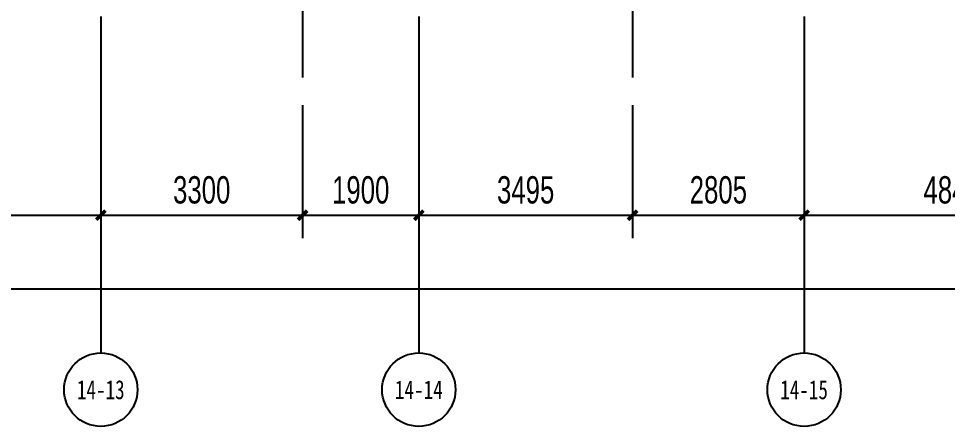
# Model space of a CAD drawing. Extents: x -409435 to 356702, y -107829 to 330904.
# Drawn here: x 103056 to 118244, y 163955 to 170618 of the extents above; entities that cross this region are included whole.
import ezdxf
from ezdxf.enums import TextEntityAlignment as Align
from ezdxf.xclip import XClip

# ---------------------------------------------------------------- set-up
doc = ezdxf.new("R2010")
doc.units = 0
doc.header["$LTSCALE"] = 1000
doc.header["$MEASUREMENT"] = 0
doc.header["$XCLIPFRAME"] = 0
doc.linetypes.add('104-14# 核心筒$0$DOTE', pattern=[2.42, 2, -0.2, 0.02, -0.2])
for name, color, linetype in [('104-14# 核心筒$0$01-标注_轴线坐标', 132, 'Continuous'), ('104-14# 核心筒$0$A_AXIS-轴线', 36, '104-14# 核心筒$0$DOTE'), ('104-14# 核心筒$0$AXIS_TEXT', 7, 'Continuous'), ('AXIS_TEXT', 7, 'Continuous')]:
    doc.layers.add(name, color=color, linetype=linetype)
doc.styles.add('104-14# 核心筒$0$_TCH_AXIS', font='STXIHEI_0.TTF', dxfattribs={"width": 0.8})
doc.styles.add('104-14# 核心筒$0$_TCH_DIM_T3', font='ros.shx', dxfattribs={"width": 0.705882, "bigfont": 'jd.shx'})
doc.styles.add('COMPLEX', font='COMPLEX')
doc.dimstyles.new('104-14# 核心筒$0$_TCH_ARCH&&150', dxfattribs={"dimtxt": 446.25, "dimasz": 150, "dimexe": 375, "dimexo": 450, "dimgap": 189.375, "dimtad": 1, "dimdec": 0, "dimzin": 0, "dimdsep": 46, "dimtxsty": '104-14# 核心筒$0$_TCH_DIM_T3', "dimblk": '104-14# 核心筒$0$_ArchTick', "dimcen": 0.09, "dimclrt": 7, "dimazin": 2, "dimtfac": 1, "dimtdec": 0, "dimtix": 1, "dimtmove": 2, "dimatfit": 3, "dimfxl": 0, "dimtolj": 1, "dimtzin": 0, "dimarcsym": 0})

# ---------------------------------------------------------------- blocks, each defined once
blk = doc.blocks.new('104-14# 核心筒$0$_ArchTick')
at = {"color": 0, "linetype": 'ByBlock', "const_width": 0.4}
blk.add_lwpolyline([(-0.5, -0.5), (0.5, 0.5)], dxfattribs=at)
blk = doc.blocks.new('*D2775')
at = {"layer": '104-14# 核心筒$0$01-标注_轴线坐标', "color": 0, "lineweight": -2, "transparency": 16777216}
for p, q in [((95400, 169205), (95400, 167030)), ((104400, 169205), (104400, 167030)), ((95400, 167405), (104400, 167405))]:
    blk.add_line(p, q, dxfattribs=at)
at = {"layer": 'Defpoints', "color": 0, "transparency": 16777216}
for p in [(95400, 169655), (104400, 169655), (104400, 167405)]:
    blk.add_point(p, dxfattribs=at)
at = {"layer": '104-14# 核心筒$0$01-标注_轴线坐标', "color": 0, "lineweight": -2, "transparency": 16777216, "xscale": 150, "yscale": 150, "zscale": 150, "rotation": 180}
blk.add_blockref('104-14# 核心筒$0$_ArchTick', (95400, 167405), dxfattribs=at)
at = {"layer": '104-14# 核心筒$0$01-标注_轴线坐标', "color": 0, "lineweight": -2, "transparency": 16777216, "xscale": 150, "yscale": 150, "zscale": 150}
blk.add_blockref('104-14# 核心筒$0$_ArchTick', (104400, 167405), dxfattribs=at)
at = {"layer": '104-14# 核心筒$0$01-标注_轴线坐标', "color": 7, "transparency": 16777216, "insert": (99900, 167817), "char_height": 446.2, "attachment_point": 5, "style": '104-14# 核心筒$0$_TCH_DIM_T3'}
blk.add_mtext('\\A1;9000', dxfattribs=at)
blk = doc.blocks.new('*D2776')
at = {"layer": '104-14# 核心筒$0$01-标注_轴线坐标', "color": 0, "lineweight": -2, "transparency": 16777216}
for p, q in [((104400, 169205), (104400, 167030)), ((107700, 169205), (107700, 167030)), ((104400, 167405), (107700, 167405))]:
    blk.add_line(p, q, dxfattribs=at)
at = {"layer": 'Defpoints', "color": 0, "transparency": 16777216}
for p in [(104400, 169655), (107700, 169655), (107700, 167405)]:
    blk.add_point(p, dxfattribs=at)
at = {"layer": '104-14# 核心筒$0$01-标注_轴线坐标', "color": 0, "lineweight": -2, "transparency": 16777216, "xscale": 150, "yscale": 150, "zscale": 150, "rotation": 180}
blk.add_blockref('104-14# 核心筒$0$_ArchTick', (104400, 167405), dxfattribs=at)
at = {"layer": '104-14# 核心筒$0$01-标注_轴线坐标', "color": 0, "lineweight": -2, "transparency": 16777216, "xscale": 150, "yscale": 150, "zscale": 150}
blk.add_blockref('104-14# 核心筒$0$_ArchTick', (107700, 167405), dxfattribs=at)
at = {"layer": '104-14# 核心筒$0$01-标注_轴线坐标', "color": 7, "transparency": 16777216, "insert": (106050, 167817), "char_height": 446.2, "attachment_point": 5, "style": '104-14# 核心筒$0$_TCH_DIM_T3'}
blk.add_mtext('\\A1;3300', dxfattribs=at)
blk = doc.blocks.new('*D2777')
at = {"layer": '104-14# 核心筒$0$01-标注_轴线坐标', "color": 0, "lineweight": -2, "transparency": 16777216}
for p, q in [((107700, 169205), (107700, 167030)), ((109600, 169205), (109600, 167030)), ((107700, 167405), (109600, 167405))]:
    blk.add_line(p, q, dxfattribs=at)
at = {"layer": 'Defpoints', "color": 0, "transparency": 16777216}
for p in [(107700, 169655), (109600, 169655), (109600, 167405)]:
    blk.add_point(p, dxfattribs=at)
at = {"layer": '104-14# 核心筒$0$01-标注_轴线坐标', "color": 0, "lineweight": -2, "transparency": 16777216, "xscale": 150, "yscale": 150, "zscale": 150, "rotation": 180}
blk.add_blockref('104-14# 核心筒$0$_ArchTick', (107700, 167405), dxfattribs=at)
at = {"layer": '104-14# 核心筒$0$01-标注_轴线坐标', "color": 0, "lineweight": -2, "transparency": 16777216, "xscale": 150, "yscale": 150, "zscale": 150}
blk.add_blockref('104-14# 核心筒$0$_ArchTick', (109600, 167405), dxfattribs=at)
at = {"layer": '104-14# 核心筒$0$01-标注_轴线坐标', "color": 7, "transparency": 16777216, "insert": (108650, 167817), "char_height": 446.2, "attachment_point": 5, "style": '104-14# 核心筒$0$_TCH_DIM_T3'}
blk.add_mtext('\\A1;1900', dxfattribs=at)
blk = doc.blocks.new('*D2778')
at = {"layer": '104-14# 核心筒$0$01-标注_轴线坐标', "color": 0, "lineweight": -2, "transparency": 16777216}
for p, q in [((109600, 169205), (109600, 167030)), ((113095, 169205), (113095, 167030)), ((109600, 167405), (113095, 167405))]:
    blk.add_line(p, q, dxfattribs=at)
at = {"layer": 'Defpoints', "color": 0, "transparency": 16777216}
for p in [(109600, 169655), (113095, 169655), (113095, 167405)]:
    blk.add_point(p, dxfattribs=at)
at = {"layer": '104-14# 核心筒$0$01-标注_轴线坐标', "color": 0, "lineweight": -2, "transparency": 16777216, "xscale": 150, "yscale": 150, "zscale": 150, "rotation": 180}
blk.add_blockref('104-14# 核心筒$0$_ArchTick', (109600, 167405), dxfattribs=at)
at = {"layer": '104-14# 核心筒$0$01-标注_轴线坐标', "color": 0, "lineweight": -2, "transparency": 16777216, "xscale": 150, "yscale": 150, "zscale": 150}
blk.add_blockref('104-14# 核心筒$0$_ArchTick', (113095, 167405), dxfattribs=at)
at = {"layer": '104-14# 核心筒$0$01-标注_轴线坐标', "color": 7, "transparency": 16777216, "insert": (111347, 167817), "char_height": 446.2, "attachment_point": 5, "style": '104-14# 核心筒$0$_TCH_DIM_T3'}
blk.add_mtext('\\A1;3495', dxfattribs=at)
blk = doc.blocks.new('*D2779')
at = {"layer": '104-14# 核心筒$0$01-标注_轴线坐标', "color": 0, "lineweight": -2, "transparency": 16777216}
for p, q in [((113095, 169205), (113095, 167030)), ((115900, 169205), (115900, 167030)), ((113095, 167405), (115900, 167405))]:
    blk.add_line(p, q, dxfattribs=at)
at = {"layer": 'Defpoints', "color": 0, "transparency": 16777216}
for p in [(113095, 169655), (115900, 169655), (115900, 167405)]:
    blk.add_point(p, dxfattribs=at)
at = {"layer": '104-14# 核心筒$0$01-标注_轴线坐标', "color": 0, "lineweight": -2, "transparency": 16777216, "xscale": 150, "yscale": 150, "zscale": 150, "rotation": 180}
blk.add_blockref('104-14# 核心筒$0$_ArchTick', (113095, 167405), dxfattribs=at)
at = {"layer": '104-14# 核心筒$0$01-标注_轴线坐标', "color": 0, "lineweight": -2, "transparency": 16777216, "xscale": 150, "yscale": 150, "zscale": 150}
blk.add_blockref('104-14# 核心筒$0$_ArchTick', (115900, 167405), dxfattribs=at)
at = {"layer": '104-14# 核心筒$0$01-标注_轴线坐标', "color": 7, "transparency": 16777216, "insert": (114498, 167817), "char_height": 446.2, "attachment_point": 5, "style": '104-14# 核心筒$0$_TCH_DIM_T3'}
blk.add_mtext('\\A1;2805', dxfattribs=at)
blk = doc.blocks.new('*D2780')
at = {"layer": '104-14# 核心筒$0$01-标注_轴线坐标', "color": 0, "lineweight": -2, "transparency": 16777216}
for p, q in [((115900, 169205), (115900, 167030)), ((120742, 169205), (120742, 167030)), ((115900, 167405), (120742, 167405))]:
    blk.add_line(p, q, dxfattribs=at)
at = {"layer": 'Defpoints', "color": 0, "transparency": 16777216}
for p in [(115900, 169655), (120742, 169655), (120742, 167405)]:
    blk.add_point(p, dxfattribs=at)
at = {"layer": '104-14# 核心筒$0$01-标注_轴线坐标', "color": 0, "lineweight": -2, "transparency": 16777216, "xscale": 150, "yscale": 150, "zscale": 150, "rotation": 180}
blk.add_blockref('104-14# 核心筒$0$_ArchTick', (115900, 167405), dxfattribs=at)
at = {"layer": '104-14# 核心筒$0$01-标注_轴线坐标', "color": 0, "lineweight": -2, "transparency": 16777216, "xscale": 150, "yscale": 150, "zscale": 150}
blk.add_blockref('104-14# 核心筒$0$_ArchTick', (120742, 167405), dxfattribs=at)
at = {"layer": '104-14# 核心筒$0$01-标注_轴线坐标', "color": 7, "transparency": 16777216, "insert": (118321, 167817), "char_height": 446.2, "attachment_point": 5, "style": '104-14# 核心筒$0$_TCH_DIM_T3'}
blk.add_mtext('\\A1;4842', dxfattribs=at)
blk = doc.blocks.new('_AXISO')
blk.add_circle((0, 0), 0.5)
at = {"layer": 'AXIS_TEXT', "style": 'COMPLEX', "width": 1.041667}
blk.add_attdef('A', text='', height=0.56, dxfattribs=at).set_placement((-0.25, -0.28), (0.25, -0.28), align=Align.FIT)
blk = doc.blocks.new('*D2872')
at = {"layer": '104-14# 核心筒$0$01-标注_轴线坐标', "color": 0, "lineweight": -2, "transparency": 16777216}
for p, q in [((-6010, 169205), (-6010, 165830)), ((120742, 169205), (120742, 165830)), ((-6010, 166205), (120742, 166205))]:
    blk.add_line(p, q, dxfattribs=at)
at = {"layer": 'Defpoints', "color": 0, "transparency": 16777216}
for p in [(-6010, 169655), (120742, 169655), (120742, 166205)]:
    blk.add_point(p, dxfattribs=at)
at = {"layer": '104-14# 核心筒$0$01-标注_轴线坐标', "color": 0, "lineweight": -2, "transparency": 16777216, "xscale": 150, "yscale": 150, "zscale": 150, "rotation": 180}
blk.add_blockref('104-14# 核心筒$0$_ArchTick', (-6010, 166205), dxfattribs=at)
at = {"layer": '104-14# 核心筒$0$01-标注_轴线坐标', "color": 0, "lineweight": -2, "transparency": 16777216, "xscale": 150, "yscale": 150, "zscale": 150}
blk.add_blockref('104-14# 核心筒$0$_ArchTick', (120742, 166205), dxfattribs=at)
at = {"layer": '104-14# 核心筒$0$01-标注_轴线坐标', "color": 7, "transparency": 16777216, "insert": (57366, 166617), "char_height": 446.2, "attachment_point": 5, "style": '104-14# 核心筒$0$_TCH_DIM_T3'}
blk.add_mtext('\\A1;126752', dxfattribs=at)
blk = doc.blocks.new('104-14# 核心筒')
at = {"layer": '104-14# 核心筒$0$01-标注_轴线坐标'}
for p, q in [((104400, 169654.9), (104400, 165154.9)), ((109600, 169654.9), (109600, 165154.9)), ((115900, 169654.9), (115900, 165154.9))]:
    blk.add_line(p, q, dxfattribs=at)
at = {"layer": '104-14# 核心筒$0$A_AXIS-轴线'}
for p, q in [((104400, 228733.6), (104400, 169654.9)), ((109600, 228733.6), (109600, 169654.9)), ((115900, 228733.6), (115900, 169654.9)), ((113095, 185900), (113095, 169654.9)), ((107700, 178200), (107700, 169654.9))]:
    blk.add_line(p, q, dxfattribs=at)
at = {"layer": '104-14# 核心筒$0$01-标注_轴线坐标'}
ref = blk.add_blockref('_AXISO', (104400, 164554.9), dxfattribs=dict(at, xscale=1200, yscale=1200, zscale=1200))
ref.add_attrib('A', '14-13', dxfattribs={"layer": '104-14# 核心筒$0$AXIS_TEXT', "height": 310.63, "style": '104-14# 核心筒$0$_TCH_AXIS', "width": 0.920728}).set_placement((104009.8, 164399.6), (104790.2, 164399.6), align=Align.FIT)
ref = blk.add_blockref('_AXISO', (109600, 164554.9), dxfattribs=dict(at, xscale=1200, yscale=1200, zscale=1200))
ref.add_attrib('A', '14-14', dxfattribs={"layer": '104-14# 核心筒$0$AXIS_TEXT', "height": 302.98, "style": '104-14# 核心筒$0$_TCH_AXIS', "width": 0.947628}).set_placement((109208.3, 164403.4), (109991.7, 164403.4), align=Align.FIT)
ref = blk.add_blockref('_AXISO', (115900, 164554.9), dxfattribs=dict(at, xscale=1200, yscale=1200, zscale=1200))
ref.add_attrib('A', '14-15', dxfattribs={"layer": '104-14# 核心筒$0$AXIS_TEXT', "height": 311.31, "style": '104-14# 核心筒$0$_TCH_AXIS', "width": 0.918395}).set_placement((115509.9, 164399.2), (116290.1, 164399.2), align=Align.FIT)
for p1, p2, distance, picture, middle in [((-6009.8, 169654.9), (120741.8, 169654.9), -3450, '*D2872', (57366, 166617.4)), ((95400, 169654.9), (104400, 169654.9), -2250, '*D2775', (99900, 167817.4)), ((104400, 169654.9), (107700, 169654.9), -2250, '*D2776', (106050, 167817.4)), ((107700, 169654.9), (109600, 169654.9), -2250, '*D2777', (108650, 167817.4)), ((109600, 169654.9), (113095, 169654.9), -2250, '*D2778', (111347.5, 167817.4)), ((113095, 169654.9), (115900, 169654.9), -2250, '*D2779', (114497.5, 167817.4)), ((115900, 169654.9), (120741.8, 169654.9), -2250, '*D2780', (118320.9, 167817.4))]:
    dim = blk.add_aligned_dim(p1=p1, p2=p2, distance=distance, dimstyle='104-14# 核心筒$0$_TCH_ARCH&&150', dxfattribs=at)
    dim.commit()
    dim.dimension.update_dxf_attribs({"geometry": picture, "text_midpoint": middle})
blk = doc.blocks.new('X-104 14#平面')
ref = blk.add_blockref('104-14# 核心筒', (0, 0))
XClip(ref).set_block_clipping_path([(-38664.3623821461, -25500), (139216.5485069363, 330900)])

msp = doc.modelspace()

# ---------------------------------------------------------------- block references
msp.add_blockref('X-104 14#平面', (0, 0))

doc.saveas('drawing.dxf')
